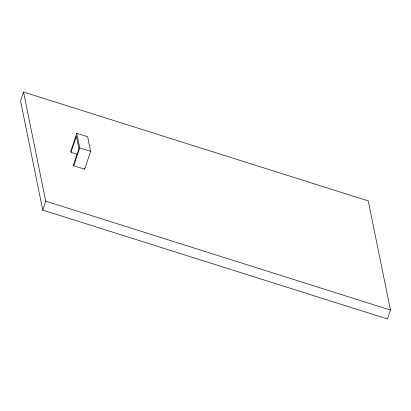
<?xml version="1.0" encoding="UTF-8"?>
<svg xmlns="http://www.w3.org/2000/svg" width="411" height="411" viewBox="0 0 411 411"><rect width="100%" height="100%" fill="white"/><g stroke="black" fill="none" stroke-linecap="round" stroke-linejoin="round"><path stroke-width="0.62" d="M23.535 92.018L20.55 100.952L42.754 210.093L387.465 318.982L390.45 310.048L368.246 200.907L23.535 92.018L45.739 201.159L42.754 210.093M71.026 152.296L76.4 136.216L78.912 148.587L73.543 164.667L73.764 165.756L84.651 169.198L90.62 151.33L87.656 136.776L76.775 133.339L70.805 151.207L71.026 152.296L77.679 154.397M73.764 165.756L79.734 147.888L76.775 133.339M79.734 147.888L90.62 151.33M45.739 201.159L390.45 310.048M84.43 168.104L84.651 169.198"/></g></svg>
